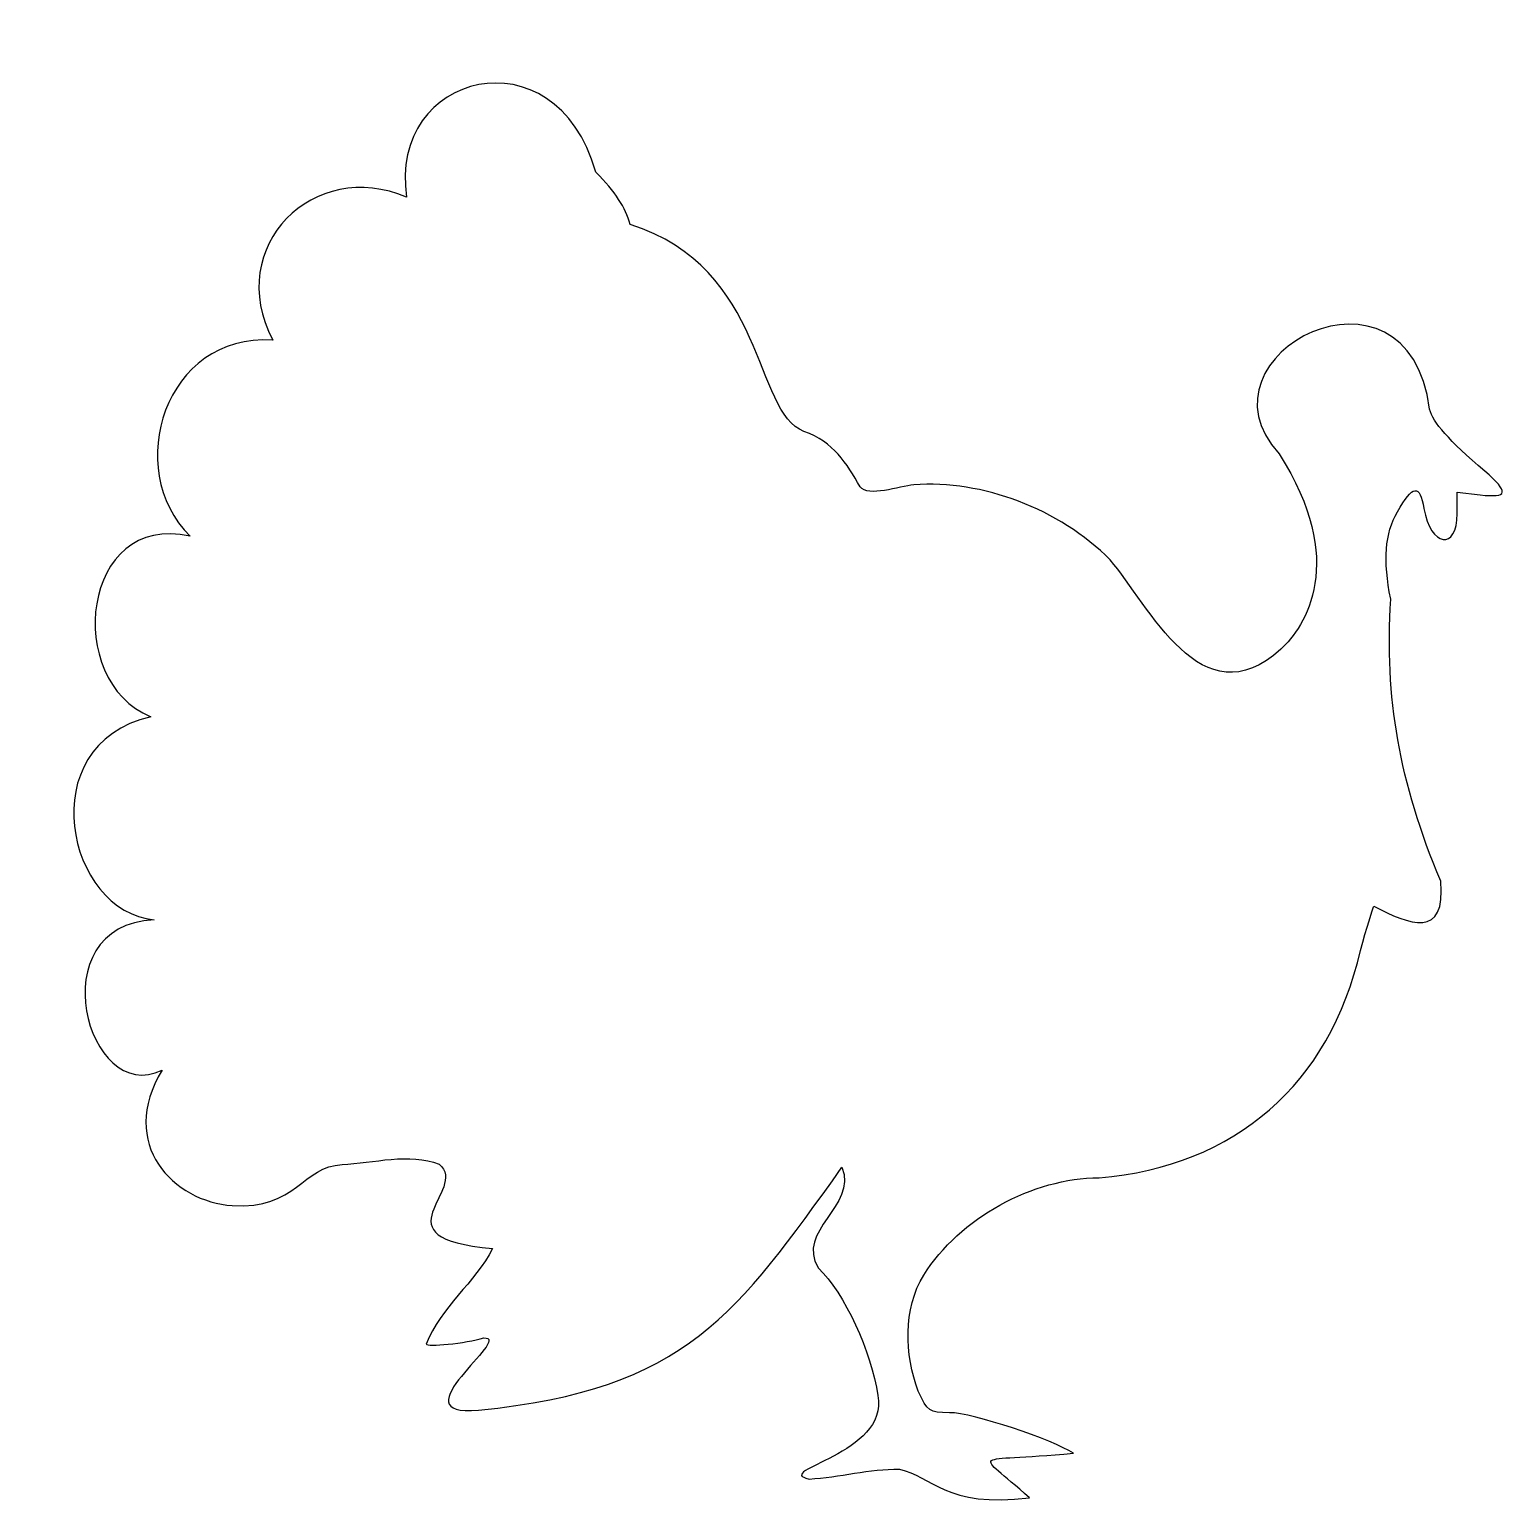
# Model space of a CAD drawing. Header units: centimetres. Extents: x -9.41 to -1.74, y 6.15 to 13.82.
import ezdxf

# ---------------------------------------------------------------- set-up
doc = ezdxf.new("R2010")
doc.units = ezdxf.units.CM
doc.header["$MEASUREMENT"] = 0
doc.layers.add('Layer 1', color=7, linetype='Continuous')

msp = doc.modelspace()

# ---------------------------------------------------------------- linework, layer by layer
at = {"layer": 'Layer 1'}
msp.add_open_spline([(-5.37333, 6.30508), (-5.56939, 6.34957), (-4.95846, 6.43205), (-5.01732, 6.73818), (-5.01732, 6.73818), (-5.04784, 6.9623), (-5.19138, 7.27021), (-5.3251, 7.39837), (-5.3251, 7.39837), (-5.44614, 7.59116), (-5.12212, 7.71626), (-5.20283, 7.92049), (-5.20283, 7.92049), (-5.74265, 7.16812), (-6.00697, 6.76652), (-7.08651, 6.66213), (-7.08651, 6.66213), (-7.51878, 6.62033), (-6.9009, 7.0454), (-7.06005, 7.03578), (-7.06005, 7.03578), (-7.1525, 7.00882), (-7.3577, 6.98724), (-7.3577, 7.00448), (-7.3577, 7.00448), (-7.28325, 7.19398), (-7.10505, 7.32321), (-7.01378, 7.50022), (-7.01378, 7.50022), (-7.63468, 7.55078), (-7.13085, 7.80465), (-7.2916, 7.93634), (-7.2916, 7.93634), (-7.44253, 7.9972), (-7.63376, 7.94241), (-7.79427, 7.93438), (-7.79427, 7.93438), (-7.99767, 7.92606), (-8.03339, 7.70126), (-8.36342, 7.72211), (-8.36342, 7.72211), (-8.66559, 7.7412), (-8.96097, 8.04106), (-8.72708, 8.42395), (-8.72708, 8.42395), (-9.11615, 8.23259), (-9.36946, 9.1748), (-8.76826, 9.20324), (-8.76826, 9.20324), (-9.21894, 9.24209), (-9.4143, 10.10548), (-8.78645, 10.25529), (-8.78645, 10.25529), (-9.24107, 10.44082), (-9.14627, 11.3198), (-8.58217, 11.19028), (-8.58217, 11.19028), (-8.93468, 11.54036), (-8.7112, 12.24262), (-8.15404, 12.20686), (-8.15404, 12.20686), (-8.40882, 12.69343), (-7.93788, 13.15329), (-7.45979, 12.94672), (-7.45979, 12.94672), (-7.56043, 13.59096), (-6.68854, 13.81562), (-6.47896, 13.07739), (-6.47896, 13.07739), (-6.3772, 12.97326), (-6.32586, 12.89501), (-6.30098, 12.80616), (-6.30098, 12.80616), (-5.58793, 12.57844), (-5.66296, 11.83098), (-5.39979, 11.73392), (-5.39979, 11.73392), (-5.2457, 11.67709), (-5.17877, 11.57003), (-5.10874, 11.44595), (-5.10874, 11.44595), (-5.06784, 11.39094), (-4.90397, 11.4498), (-4.83093, 11.4563), (-4.83093, 11.4563), (-4.47333, 11.4837), (-4.07798, 11.3328), (-3.81195, 11.06739), (-3.81195, 11.06739), (-3.61053, 10.83394), (-3.33982, 10.22941), (-2.92701, 10.60565), (-2.92701, 10.60565), (-2.80316, 10.71853), (-2.57831, 11.06155), (-2.93724, 11.61777), (-2.93724, 11.61777), (-3.40755, 12.13458), (-2.26449, 12.7077), (-2.15634, 11.84818), (-2.15634, 11.84818), (-2.13914, 11.77962), (-2.05842, 11.68903), (-1.87063, 11.52753), (-1.87063, 11.52753), (-1.74283, 11.41762), (-1.74841, 11.38839), (-1.89406, 11.40481), (-1.89406, 11.40481), (-1.89406, 11.40481), (-2.01312, 11.41823), (-2.01312, 11.41823), (-2.01312, 11.41823), (-2.01312, 11.41823), (-2.01312, 11.30812), (-2.01312, 11.30812), (-2.01312, 11.30812), (-2.01312, 11.11343), (-2.15181, 11.13492), (-2.18559, 11.33485), (-2.18559, 11.33485), (-2.2071, 11.46221), (-2.24342, 11.45743), (-2.32357, 11.31669), (-2.32357, 11.31669), (-2.38812, 11.20334), (-2.39852, 11.06802), (-2.35835, 10.86435), (-2.35835, 10.86435), (-2.38897, 10.3512), (-2.31565, 9.91989), (-2.09916, 9.40334), (-2.09916, 9.40334), (-2.06896, 9.10145), (-2.26261, 9.17815), (-2.44577, 9.27313), (-2.44577, 9.27313), (-2.45145, 9.26315), (-2.4827, 9.15974), (-2.51521, 9.04333), (-2.51521, 9.04333), (-2.67482, 8.35236), (-3.1614, 7.92601), (-3.86937, 7.86593), (-3.86937, 7.86593), (-4.21482, 7.86593), (-4.59206, 7.65691), (-4.7793, 7.36177), (-4.7793, 7.36177), (-4.88586, 7.1861), (-4.87937, 6.94942), (-4.80707, 6.76084), (-4.80707, 6.76084), (-4.7595, 6.65497), (-4.75069, 6.64885), (-4.64585, 6.64885), (-4.64585, 6.64885), (-4.52642, 6.64885), (-4.1071, 6.50704), (-4.00287, 6.43874), (-4.00287, 6.43874), (-4.54699, 6.38642), (-4.51364, 6.46605), (-4.23138, 6.20759), (-4.23138, 6.20759), (-4.66465, 6.15283), (-4.74249, 6.32262), (-4.90379, 6.35548), (-4.90379, 6.35548), (-5.06092, 6.36007), (-5.21438, 6.31221), (-5.37333, 6.30508)], degree=3, knots=[0, 0, 0, 0, 0.0227273, 0.0227273, 0.0227273, 0.0227273, 0.0454545, 0.0454545, 0.0454545, 0.0454545, 0.0681818, 0.0681818, 0.0681818, 0.0681818, 0.0909091, 0.0909091, 0.0909091, 0.0909091, 0.1136364, 0.1136364, 0.1136364, 0.1136364, 0.1363636, 0.1363636, 0.1363636, 0.1363636, 0.1590909, 0.1590909, 0.1590909, 0.1590909, 0.1818182, 0.1818182, 0.1818182, 0.1818182, 0.2045455, 0.2045455, 0.2045455, 0.2045455, 0.2272727, 0.2272727, 0.2272727, 0.2272727, 0.25, 0.25, 0.25, 0.25, 0.2727273, 0.2727273, 0.2727273, 0.2727273, 0.2954545, 0.2954545, 0.2954545, 0.2954545, 0.3181818, 0.3181818, 0.3181818, 0.3181818, 0.3409091, 0.3409091, 0.3409091, 0.3409091, 0.3636364, 0.3636364, 0.3636364, 0.3636364, 0.3863636, 0.3863636, 0.3863636, 0.3863636, 0.4090909, 0.4090909, 0.4090909, 0.4090909, 0.4318182, 0.4318182, 0.4318182, 0.4318182, 0.4545455, 0.4545455, 0.4545455, 0.4545455, 0.4772727, 0.4772727, 0.4772727, 0.4772727, 0.5, 0.5, 0.5, 0.5, 0.5227273, 0.5227273, 0.5227273, 0.5227273, 0.5454545, 0.5454545, 0.5454545, 0.5454545, 0.5681818, 0.5681818, 0.5681818, 0.5681818, 0.5909091, 0.5909091, 0.5909091, 0.5909091, 0.6136364, 0.6136364, 0.6136364, 0.6136364, 0.6363636, 0.6363636, 0.6363636, 0.6363636, 0.6590909, 0.6590909, 0.6590909, 0.6590909, 0.6818182, 0.6818182, 0.6818182, 0.6818182, 0.7045455, 0.7045455, 0.7045455, 0.7045455, 0.7272727, 0.7272727, 0.7272727, 0.7272727, 0.75, 0.75, 0.75, 0.75, 0.7727273, 0.7727273, 0.7727273, 0.7727273, 0.7954545, 0.7954545, 0.7954545, 0.7954545, 0.8181818, 0.8181818, 0.8181818, 0.8181818, 0.8409091, 0.8409091, 0.8409091, 0.8409091, 0.8636364, 0.8636364, 0.8636364, 0.8636364, 0.8863636, 0.8863636, 0.8863636, 0.8863636, 0.9090909, 0.9090909, 0.9090909, 0.9090909, 0.9318182, 0.9318182, 0.9318182, 0.9318182, 0.9545455, 0.9545455, 0.9545455, 0.9545455, 1, 1, 1, 1], dxfattribs=at)

doc.saveas('drawing.dxf')
